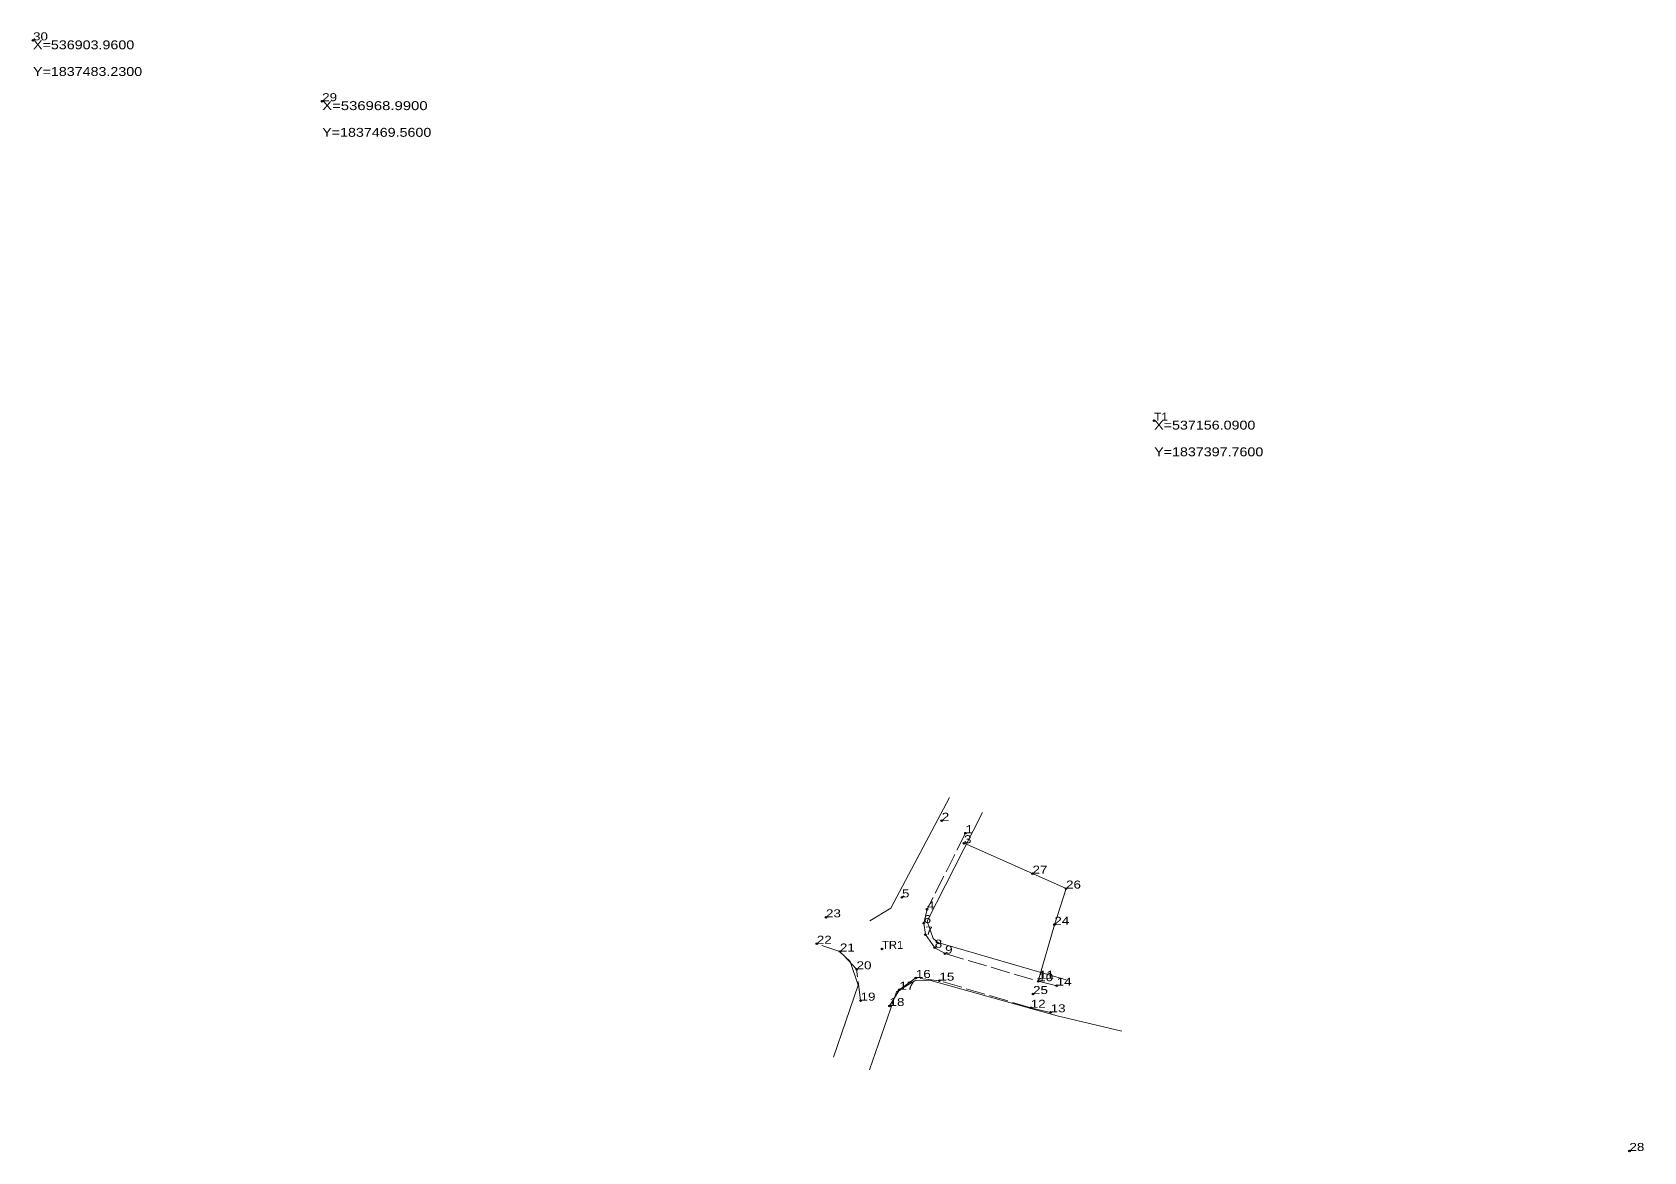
# Model space of a CAD drawing. Header units: metres. Extents: x 535505 to 539567, y 1836584 to 1838311.
# Drawn here: x 536903.8 to 537266.2, y 1837233.4 to 1837485.1 of the extents above; entities that cross this region are included whole.
import ezdxf

# ---------------------------------------------------------------- set-up
doc = ezdxf.new("R2010")
doc.units = ezdxf.units.M
doc.header["$LTSCALE"] = 0.72
doc.header["$PDMODE"] = 32
doc.header["$PDSIZE"] = 0.36
doc.linetypes.add('LONG_DASHED', pattern=[7.5, 6, -1.5])
for name, color, linetype, lineweight in [('10', 7, 'Continuous', 13), ('2', 7, 'Continuous', 13), ('36', 7, 'Continuous', 13)]:
    doc.layers.add(name, color=color, linetype=linetype, lineweight=lineweight)
doc.layers.add('12', color=7, linetype='Continuous')
doc.layers.add('7', color=7, linetype='Continuous')

msp = doc.modelspace()

# ---------------------------------------------------------------- linework, layer by layer
at = {"layer": '10'}
msp.add_line((537107.46, 1837280.47), (537136.3, 1837272.08), dxfattribs=at)
at = {"layer": '2'}
for points in [[(537092.16, 1837285.33), (537096.87, 1837288.18), (537110.08, 1837313.05)], [(537117.45, 1837309.71), (537105.03, 1837285.27), (537106.37, 1837281.4), (537107.46, 1837280.47)], [(537083.95, 1837254.71), (537089.5, 1837270.88), (537087.7, 1837276.22), (537085.36, 1837278.44)], [(537105.88, 1837271.97), (537102.5, 1837271.98), (537098.16, 1837269.36), (537092.09, 1837251.88)], [(537148.81, 1837260.52), (537134.26, 1837264.02), (537105.88, 1837271.97)]]:
    msp.add_lwpolyline(points, dxfattribs=at)
at = {"layer": '36', "linetype": 'LONG_DASHED'}
for points in [[(537113.67, 1837305.05), (537105.02, 1837287.96), (537104.26, 1837284.82), (537104.64, 1837282.25), (537106.75, 1837279.31), (537109.07, 1837277.98), (537130.03, 1837271.78), (537134.17, 1837270.77)], [(537090.07, 1837267.41), (537089.17, 1837274.46), (537085.42, 1837278.45), (537080.23, 1837280.2)], [(537132.81, 1837264.78), (537128.34, 1837265.8), (537107.79, 1837271.9), (537102.5, 1837272.51), (537098.81, 1837269.86), (537096.58, 1837266.21)]]:
    msp.add_lwpolyline(points, dxfattribs=at)
at = {"layer": '36'}
msp.add_lwpolyline([(537113.33, 1837302.79), (537128.74, 1837295.95), (537136.28, 1837292.6), (537133.65, 1837284.46), (537130.19, 1837272.32)], dxfattribs=at)
at = {"layer": '7'}
for p in [(536903.96, 1837483.23), (536968.99, 1837469.56), (537156.09, 1837397.76), (537108.32, 1837307.84), (537113.67, 1837305.05), (537113.33, 1837302.79), (537128.74, 1837295.95), (537099.38, 1837290.62), (537136.28, 1837292.6), (537082.29, 1837286.13), (537105.02, 1837287.96), (537104.26, 1837284.82), (537104.64, 1837282.25), (537133.65, 1837284.46), (537080.23, 1837280.2), (537085.42, 1837278.45), (537094.89, 1837279.04), (537106.75, 1837279.31), (537109.07, 1837277.98), (537089.17, 1837274.46), (537102.5, 1837272.51), (537107.79, 1837271.9), (537130.03, 1837271.78), (537130.19, 1837272.32), (537090.07, 1837267.41), (537098.81, 1837269.86), (537128.85, 1837268.89), (537134.17, 1837270.77), (537096.58, 1837266.21), (537128.34, 1837265.8), (537132.81, 1837264.78), (537262.98, 1837233.63)]:
    msp.add_point(p, dxfattribs=at)

# ---------------------------------------------------------------- texts
at = {"layer": '12'}
for s, width, p in [('30', 1.25, (536903.96, 1837483.23)), ('29', 1.25, (536968.99, 1837469.56)), ('T1', 1.1, (537156.09, 1837397.76)), ('2', 1.25, (537108.32, 1837307.84)), ('3', 1.25, (537113.33, 1837302.79)), ('1', 1.25, (537113.67, 1837305.05)), ('27', 1.25, (537128.74, 1837295.95)), ('26', 1.25, (537136.28, 1837292.6)), ('5', 1.25, (537099.38, 1837290.62)), ('4', 1.25, (537105.02, 1837287.96)), ('23', 1.25, (537082.29, 1837286.13)), ('6', 1.25, (537104.26, 1837284.82)), ('24', 1.25, (537133.65, 1837284.46)), ('22', 1.25, (537080.23, 1837280.2)), ('7', 1.25, (537104.64, 1837282.25)), ('21', 1.25, (537085.42, 1837278.45)), ('TR1', 1.05, (537094.89, 1837279.04)), ('8', 1.25, (537106.75, 1837279.31)), ('9', 1.25, (537109.07, 1837277.98)), ('20', 1.25, (537089.17, 1837274.46)), ('17', 1.25, (537098.81, 1837269.86)), ('16', 1.25, (537102.5, 1837272.51)), ('15', 1.25, (537107.79, 1837271.9)), ('10', 1.25, (537130.03, 1837271.78)), ('11', 1.25, (537130.19, 1837272.32)), ('14', 1.25, (537134.17, 1837270.77)), ('19', 1.25, (537090.07, 1837267.41)), ('18', 1.25, (537096.58, 1837266.21)), ('12', 1.25, (537128.34, 1837265.8)), ('25', 1.25, (537128.85, 1837268.89)), ('13', 1.25, (537132.81, 1837264.78)), ('28', 1.25, (537262.98, 1837233.63))]:
    msp.add_text(s, height=1.8, dxfattribs=dict(at, width=width)).set_placement(p)
at = {"layer": '36'}
for s, width, p in [('X=536903.9600', 1.2, (536903.96, 1837481.23)), ('Y=1837483.2300', 1.2, (536903.96, 1837475.23)), ('X=536968.9900', 1.25, (536968.99, 1837467.56)), ('Y=1837469.5600', 1.2, (536968.99, 1837461.56)), ('X=537156.0900', 1.2, (537156.09, 1837395.76)), ('Y=1837397.7600', 1.2, (537156.09, 1837389.76))]:
    msp.add_text(s, height=2, dxfattribs=dict(at, width=width)).set_placement(p)

doc.saveas('drawing.dxf')
